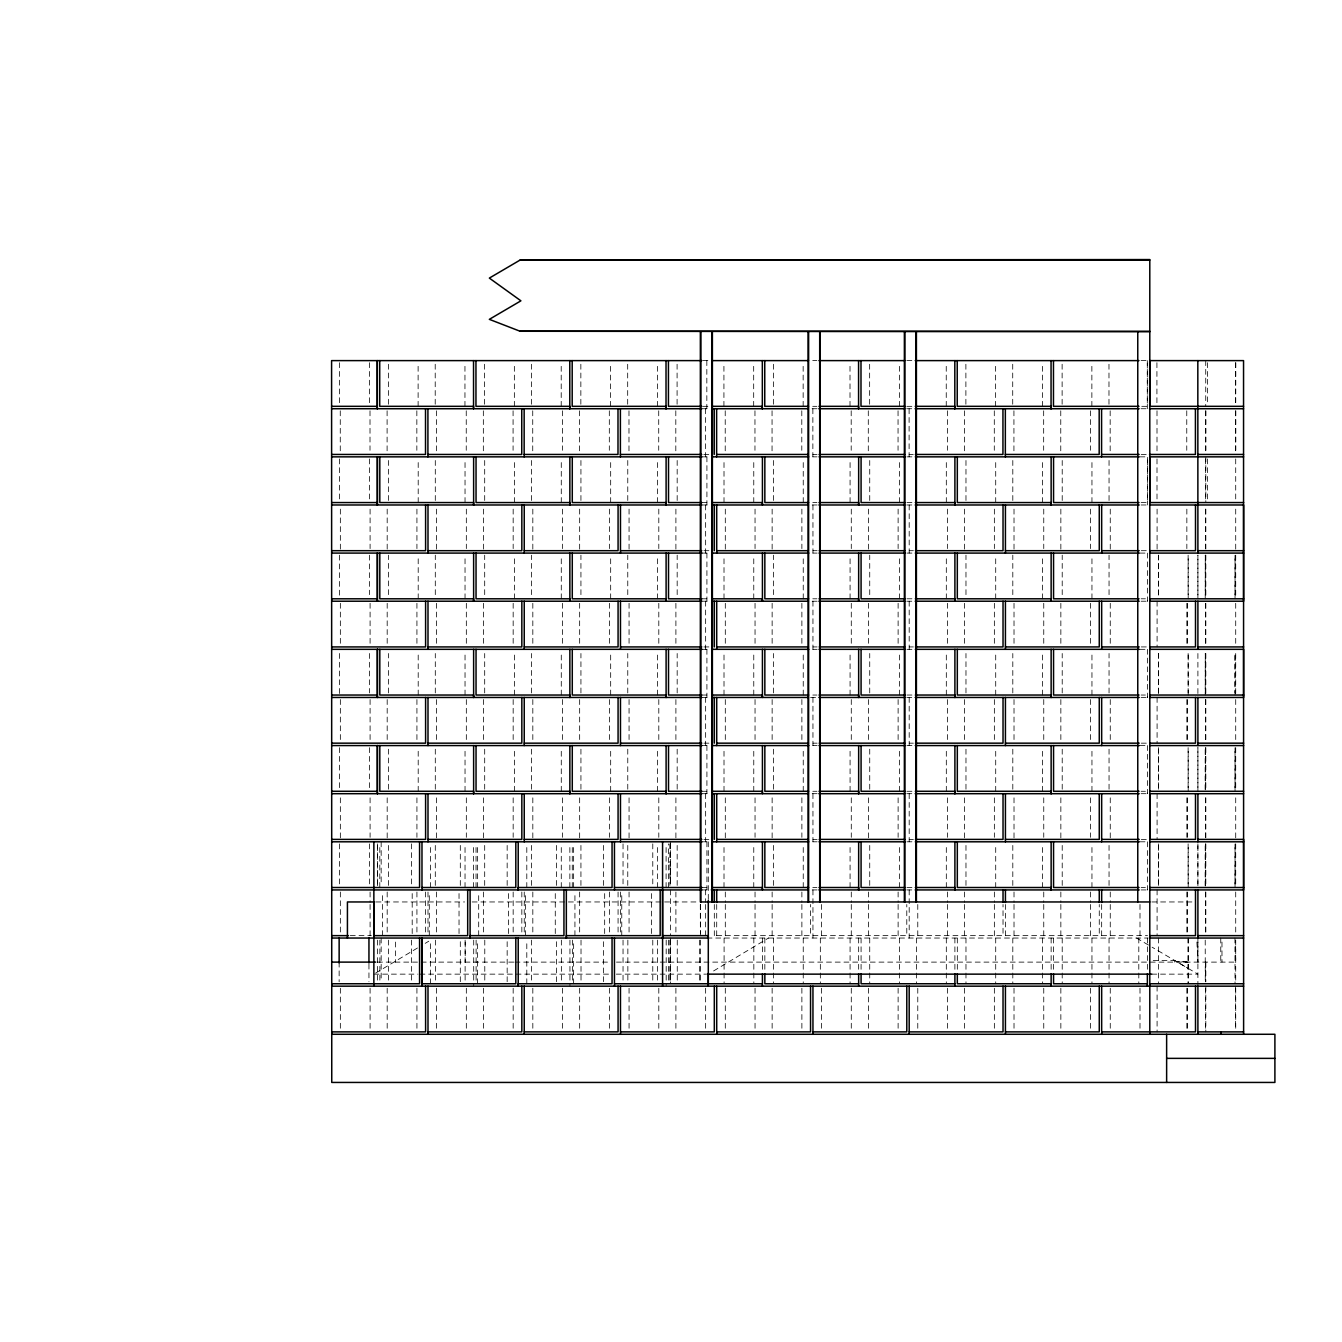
<?xml version="1.0" encoding="UTF-8"?>
<svg xmlns="http://www.w3.org/2000/svg" width="1342" height="1342" viewBox="0 0 1342 1342"><rect width="100%" height="100%" fill="white"/><g stroke="black" fill="none" stroke-linecap="round" stroke-linejoin="round"><path stroke-width="0.75" stroke-dasharray="5 3.75" d="M377.387 885.737L377.387 843.9M379.803 887.515L379.803 843.883M382.453 935.642L382.453 892.011M388.375 404.244L388.375 362.692M388.459 885.435L388.459 843.883M388.459 789.197L388.459 747.645M388.459 692.958L388.459 653.487M388.459 594.64L388.459 555.169M388.459 500.482L388.459 458.93M412.195 933.562L412.195 892.011M418.201 791.277L418.201 747.645M418.201 695.039L418.201 653.487M418.201 598.8L418.201 555.169M418.201 502.562L418.201 458.93M418.117 406.324L418.117 362.692M429.289 935.642L429.289 892.011M430.564 983.753L430.564 940.121M430.564 887.515L430.564 843.883M435.294 885.435L435.294 843.883M435.294 789.197L435.294 747.645M435.294 692.958L435.294 653.487M435.294 594.64L435.294 555.169M435.294 500.482L435.294 458.93M435.211 404.244L435.211 362.692M459.031 933.562L459.031 892.011M460.306 981.69L460.306 940.121M460.306 885.435L460.306 843.883M465.037 887.515L465.037 843.883M465.037 791.277L465.037 747.645M465.037 695.039L465.037 653.487M465.037 598.8L465.037 555.169M465.037 502.562L465.037 458.93M464.953 406.324L464.953 362.692M473.625 887.515L473.625 843.883M476.041 887.515L476.041 843.883M477.4 983.753L477.4 940.121M477.4 887.515L477.4 843.883M478.691 935.642L478.691 892.011M484.613 404.244L484.613 362.692M484.697 885.435L484.697 843.883M484.697 789.197L484.697 747.645M484.697 692.958L484.697 653.487M484.697 594.64L484.697 555.169M484.697 500.482L484.697 458.93M507.159 981.69L507.159 940.121M507.159 885.435L507.159 843.883M508.433 933.562L508.433 892.011M514.439 791.277L514.439 747.645M514.439 695.039L514.439 653.487M514.439 598.8L514.439 555.169M514.439 502.562L514.439 458.93M514.355 406.324L514.355 362.692M525.527 935.642L525.527 892.011M526.802 983.753L526.802 940.121M526.802 887.515L526.802 843.883M531.533 885.435L531.533 843.883M531.533 789.197L531.533 747.645M531.533 692.958L531.533 653.487M531.533 594.64L531.533 555.169M531.533 500.482L531.533 458.93M531.449 404.244L531.449 362.692M555.269 933.562L555.269 892.011M556.544 981.69L556.544 940.121M556.544 885.435L556.544 843.883M561.208 406.324L561.208 362.692M561.275 887.515L561.275 843.883M561.275 791.277L561.275 747.645M561.275 695.039L561.275 653.487M561.275 598.8L561.275 555.169M561.275 502.562L561.275 458.93M569.864 887.515L569.864 843.883M572.279 887.515L572.279 843.883M573.638 983.753L573.638 940.121M573.638 887.515L573.638 843.883M574.93 935.642L574.93 892.011M580.935 885.435L580.935 843.883M580.935 789.197L580.935 747.645M580.935 692.958L580.935 653.487M580.935 594.64L580.935 555.169M580.935 500.482L580.935 458.93M580.851 404.244L580.851 362.692M603.397 981.69L603.397 940.121M603.397 885.435L603.397 843.883M604.672 933.562L604.672 892.011M610.677 791.277L610.677 747.645M610.677 695.039L610.677 653.487M610.677 598.8L610.677 555.169M610.677 502.562L610.677 458.93M610.593 406.324L610.593 362.692M621.765 935.642L621.765 892.011M627.687 404.244L627.687 362.692M627.771 885.435L627.771 843.883M627.771 789.197L627.771 747.645M627.771 692.958L627.771 653.487M627.771 594.64L627.771 555.169M627.771 500.482L627.771 458.93M651.507 933.562L651.507 892.011M657.513 887.515L657.513 843.883M657.513 791.277L657.513 747.645M657.513 695.039L657.513 653.487M657.513 598.8L657.513 555.169M657.513 502.562L657.513 458.93M657.446 406.324L657.446 362.692M666.102 887.515L666.102 843.883M668.517 887.515L668.517 864.667M668.517 862.587L668.517 843.883M677.173 885.435L677.173 843.883M677.173 789.197L677.173 747.645M677.173 692.958L677.173 653.487M677.173 594.64L677.173 555.169M677.173 500.482L677.173 458.93M677.089 404.244L677.089 362.692M706.831 360.612L706.831 408.74M706.915 841.803L706.915 889.931M706.915 745.565L706.915 793.692M706.915 649.327L706.915 697.454M706.915 553.089L706.915 601.216M706.915 456.85L706.915 504.978M723.925 406.324L723.925 362.692M724.009 887.515L724.009 843.883M724.009 791.277L724.009 747.645M724.009 695.039L724.009 653.487M724.009 598.8L724.009 555.169M724.009 502.562L724.009 458.93M753.768 887.515L753.768 843.883M753.768 791.277L753.768 747.645M753.768 695.039L753.768 653.487M753.768 598.8L753.768 555.169M753.768 502.562L753.768 458.93M753.684 406.324L753.684 362.692M773.411 404.244L773.411 362.692M773.495 885.435L773.495 843.883M773.495 789.197L773.495 747.645M773.495 692.958L773.495 653.487M773.495 594.64L773.495 555.169M773.495 500.482L773.495 458.93M803.237 887.515L803.237 843.883M803.237 791.277L803.237 747.645M803.237 695.039L803.237 653.487M803.237 598.8L803.237 555.169M803.237 502.562L803.237 458.93M803.153 406.324L803.153 362.692M850.006 406.324L850.006 362.692M850.073 887.515L850.073 843.883M850.073 791.277L850.073 747.645M850.073 695.039L850.073 653.487M850.073 598.8L850.073 555.169M850.073 502.562L850.073 458.93M869.733 885.435L869.733 843.883M869.733 789.197L869.733 747.645M869.733 692.958L869.733 653.487M869.733 594.64L869.733 555.169M869.733 500.482L869.733 458.93M869.65 404.244L869.65 362.692M899.476 887.515L899.476 843.883M899.476 791.277L899.476 747.645M899.476 695.039L899.476 653.487M899.476 598.8L899.476 555.169M899.476 502.562L899.476 458.93M899.392 406.324L899.392 362.692M946.311 887.515L946.311 843.883M946.311 791.277L946.311 747.645M946.311 695.039L946.311 653.487M946.311 598.8L946.311 555.169M946.311 502.562L946.311 458.93M946.244 406.324L946.244 362.692M965.972 885.435L965.972 843.883M965.972 789.197L965.972 747.645M965.972 692.958L965.972 653.487M965.972 594.64L965.972 555.169M965.972 500.482L965.972 458.93M965.888 404.244L965.888 362.692M995.63 406.324L995.63 362.692M995.714 887.515L995.714 843.883M995.714 791.277L995.714 747.645M995.714 695.039L995.714 653.487M995.714 598.8L995.714 555.169M995.714 502.562L995.714 458.93M1012.724 404.244L1012.724 362.692M1012.807 885.435L1012.807 843.883M1012.807 789.197L1012.807 747.645M1012.807 692.958L1012.807 653.487M1012.807 594.64L1012.807 555.169M1012.807 500.482L1012.807 458.93M1042.566 887.515L1042.566 843.883M1042.566 791.277L1042.566 747.645M1042.566 695.039L1042.566 653.487M1042.566 598.8L1042.566 555.169M1042.566 502.562L1042.566 458.93M1042.482 406.324L1042.482 362.692M1062.21 885.435L1062.21 843.883M1062.21 789.197L1062.21 747.645M1062.21 692.958L1062.21 653.487M1062.21 594.64L1062.21 555.169M1062.21 500.482L1062.21 458.93M1062.126 404.244L1062.126 362.692M1091.952 887.515L1091.952 843.883M1091.952 791.277L1091.952 747.645M1091.952 695.039L1091.952 653.487M1091.952 598.8L1091.952 555.169M1091.952 502.562L1091.952 458.93M1091.868 406.324L1091.868 362.692M1109.046 885.435L1109.046 843.883M1109.046 789.197L1109.046 747.645M1109.046 692.958L1109.046 653.487M1109.046 594.64L1109.046 555.169M1109.046 500.482L1109.046 458.93M1108.978 404.244L1108.978 362.692M1147.376 841.803L1147.376 889.931L1147.376 887.515L1141.119 887.515M1147.376 745.565L1147.376 793.692L1147.376 791.277L1141.119 791.277M1147.376 649.327L1147.376 697.454L1147.376 695.039L1141.119 695.039M1147.376 553.089L1147.376 601.216L1147.376 598.8L1141.119 598.8M1141.052 360.612L1147.309 360.612L1147.309 406.324L1141.052 406.324M1158.448 885.435L1158.448 843.883M1158.448 789.197L1158.448 747.645M1158.448 692.958L1158.448 653.487M1158.448 594.64L1158.448 555.169M1188.19 887.515L1188.19 843.883M1188.19 791.277L1188.19 747.645M1188.19 695.039L1188.19 653.487M1188.19 598.8L1188.19 555.169M1197.903 885.737L1197.903 843.9M1197.903 787.418L1197.903 747.662L1197.903 791.277M1205.284 885.435L1205.284 843.883L1205.217 887.515M1205.284 789.197L1205.284 747.645L1205.217 791.277M1205.284 692.958L1205.284 653.487L1205.217 695.039M1205.284 594.64L1205.284 555.169L1205.217 598.8M1235.043 887.515L1235.043 843.883L1234.959 885.435M1235.043 791.277L1235.043 747.645L1234.959 789.197M1235.043 695.039L1235.043 653.487L1234.959 692.958M1235.043 598.8L1235.043 555.169L1234.959 594.64M375.659 973.067L418.117 947.603M425.196 943.359L428.735 941.228M713.592 970.954L768.446 938.041M702.872 360.612L710.136 360.612M812.715 360.612L816.875 360.612M906.856 360.612L915.21 360.612M702.872 406.324L710.136 406.324M812.715 406.324L816.875 406.324M906.856 406.324L915.21 406.324M701.933 408.74L710.203 408.74M812.111 408.74L817.043 408.74M906.706 408.74L915.194 408.74M1141.019 408.74L1147.46 408.74M703.795 454.452L710.052 454.452M812.866 454.452L817.043 454.452M909.104 454.452L913.281 454.452M1141.203 454.452L1147.46 454.452M701.883 456.85L710.354 456.85M812.799 456.85L817.06 456.85M906.94 456.85L913.298 456.85M1139.912 456.85L1148.064 456.85M701.883 502.562L710.22 502.562M812.799 502.562L816.959 502.562M906.94 502.562L913.197 502.562M1141.119 502.562L1147.376 502.562L1147.376 456.85L1147.376 504.978M702.017 504.978L710.287 504.978M812.195 504.978L817.127 504.978M906.789 504.978L915.278 504.978M1141.103 504.978L1147.544 504.978M703.879 550.69L710.136 550.69M812.95 550.69L817.127 550.69M909.188 550.69L913.365 550.69M1141.287 550.69L1147.544 550.69M701.883 553.089L710.438 553.089M812.799 553.089L817.144 553.089M906.94 553.089L913.382 553.089M1139.995 553.089L1148.148 553.089M701.883 598.8L710.22 598.8M812.799 598.8L816.959 598.8M906.94 598.8L913.197 598.8M702.017 601.216L710.287 601.216M812.195 601.216L817.127 601.216M906.789 601.216L915.278 601.216M1141.103 601.216L1147.544 601.216M703.879 646.928L710.136 646.928M812.95 646.928L817.127 646.928M909.188 646.928L913.365 646.928M1141.287 646.928L1147.544 646.928M701.883 649.327L710.438 649.327M812.799 649.327L817.144 649.327M906.94 649.327L913.382 649.327M1139.995 649.327L1148.148 649.327M701.883 695.039L710.22 695.039M812.799 695.039L816.959 695.039M906.94 695.039L913.197 695.039M702.017 697.454L710.287 697.454M810.551 697.454L817.127 697.454M906.789 697.454L915.278 697.454M1141.103 697.454L1147.544 697.454M703.879 743.166L710.136 743.166M812.95 743.166L817.127 743.166M909.188 743.166L913.365 743.166M1141.287 743.166L1147.544 743.166M701.883 745.565L710.438 745.565M812.799 745.565L817.144 745.565M906.94 745.565L913.382 745.565M1139.995 745.565L1148.148 745.565M701.883 791.277L710.22 791.277M812.799 791.277L816.959 791.277M906.94 791.277L913.197 791.277M702.017 793.692L710.287 793.692M812.195 793.692L817.127 793.692M906.789 793.692L915.278 793.692M1141.103 793.692L1147.544 793.692M703.879 839.404L710.136 839.404M812.95 839.404L817.127 839.404M909.188 839.404L913.365 839.404M1141.287 839.404L1147.544 839.404M701.883 841.803L710.438 841.803M812.799 841.803L817.144 841.803M906.94 841.803L913.382 841.803M1139.995 841.803L1148.148 841.803M701.883 887.515L710.22 887.515M812.799 887.515L816.959 887.515M906.94 887.515L913.197 887.515M702.017 889.931L714.313 889.931M812.195 889.931L817.127 889.931M906.789 889.931L915.278 889.931M1141.103 889.931L1147.544 889.931M375.995 901.958L464.567 901.958M472.132 901.958L698.863 901.958M1151.872 901.958L1193.675 901.958M350.262 935.642L371.382 935.642M716.712 935.642L810.551 935.642L810.551 904.474M812.95 935.642L906.789 935.642L906.789 904.474M909.188 935.642L1003.028 935.642L1003.028 904.474M1005.426 935.642L1099.266 935.642L1099.266 904.474M1101.665 935.642L1147.544 935.642M706.999 938.041L1148.148 938.041M1153.231 960.419L1174.602 960.436L1188.123 968.37M377.471 962.113L513.852 962.113M514.959 962.113L609.889 962.113M616.464 962.113L1235.714 962.113L1235.63 942.05M373.898 974.141L417.932 974.141M419.878 974.141L513.919 974.141M516.016 974.141L608.731 974.141M616.33 974.141L706.211 974.141M1151.788 974.141L1197.903 974.141L1152.124 947.2M1136.557 938.041L1151 946.546M1174.602 960.436L1174.703 962.113M1196.913 942.05L1197.903 962.113L1197.903 938.041L1197.903 986.169M1235.814 362.692L1235.73 404.244M1235.814 410.803L1235.814 450.291M1235.714 458.93L1235.714 502.562M1235.714 509.121L1235.714 550.69M1235.714 555.169L1235.714 598.8M1235.714 603.296L1235.714 646.928M1235.714 653.487L1235.714 695.039M1235.714 699.534L1235.714 743.166M1235.714 747.645L1235.714 791.277M1235.714 797.836L1235.714 839.404M1235.714 843.883L1235.714 887.515M1235.714 892.011L1235.714 935.642M1235.714 940.121L1235.714 983.753M1235.714 988.249L1235.714 1031.881M1235.63 362.692L1235.63 406.324M1235.63 410.803L1235.63 454.452M1235.63 986.169L1235.63 1029.8M1234.959 938.041L1235.043 983.753M1221.975 942.05L1221.975 962.113M1220.767 938.041L1220.767 962.113M1207.448 362.692L1207.448 377.236M1207.448 379.316L1207.448 404.244M1207.532 458.93L1207.532 500.482M1205.821 410.803L1205.821 450.291M1205.821 456.85L1205.821 502.562M1205.821 509.121L1205.821 550.69M1205.821 555.169L1205.821 598.8M1205.821 603.296L1205.821 646.928M1205.821 653.487L1205.821 695.039M1205.821 699.534L1205.821 743.166M1205.821 747.645L1205.821 791.277M1205.821 797.836L1205.821 839.404M1205.821 843.883L1205.821 887.515M1205.821 892.011L1205.821 935.642M1205.821 962.113L1205.821 981.79M1205.821 986.169L1205.821 1031.881M1205.737 360.612L1205.737 406.324M1205.737 410.803L1205.737 454.452M1205.636 458.93L1205.636 500.482M1205.636 509.121L1205.636 548.61M1205.636 555.169L1205.636 594.64M1205.636 603.296L1205.636 644.848M1205.636 653.487L1205.636 692.958M1205.636 699.534L1205.636 741.086M1205.636 747.645L1205.636 789.197M1205.636 797.836L1205.636 837.324M1205.636 843.883L1205.636 885.435M1205.636 892.011L1205.636 933.562M1205.636 962.113L1205.636 981.79M1205.636 988.249L1205.636 1029.8M1205.217 940.121L1205.284 983.753M1197.903 594.925L1197.903 555.185L1197.903 598.8M1197.903 653.487L1197.903 695.039M1197.903 843.883L1197.903 887.515M1188.19 938.041L1188.19 983.753M1188.123 555.169L1188.123 594.64M1188.123 653.487L1188.123 692.958M1188.123 747.645L1188.123 789.197M1188.123 843.883L1188.123 885.435M1188.123 938.041L1188.123 983.753M1187.435 603.296L1187.435 644.848M1187.435 699.534L1187.435 741.086M1187.435 797.836L1187.435 837.324M1187.435 892.011L1187.435 933.562M1187.435 988.249L1187.435 1029.8M1186.764 410.803L1186.764 450.291M1186.848 509.121L1186.848 548.61M1186.848 603.296L1186.848 644.848M1186.848 699.534L1186.848 741.086M1186.848 797.836L1186.848 837.324M1186.848 892.011L1186.848 933.562M1186.848 988.249L1186.848 1029.8M1158.381 555.169L1158.381 598.8M1158.381 653.487L1158.381 695.039M1158.381 747.645L1158.381 791.277M1158.381 843.883L1158.381 887.515M1158.381 938.041L1158.448 983.753M1157.089 509.121L1157.089 550.69M1157.089 601.216L1157.089 646.928M1157.089 697.454L1157.089 743.166M1157.089 793.692L1157.089 839.404M1157.089 889.931L1157.089 935.642M1157.089 986.169L1157.089 1031.881M1156.921 362.692L1156.921 404.244M1157.005 410.803L1157.005 454.452M1157.005 458.93L1157.005 500.482M1147.376 938.041L1147.376 972.128M1147.309 360.612L1147.309 408.74M1139.995 904.474L1139.995 938.041M1139.995 988.249L1139.995 1029.8M1138.804 938.041L1138.804 983.753M1110.169 410.803L1110.169 454.452M1110.253 509.121L1110.253 550.69M1110.253 603.296L1110.253 646.928M1110.253 699.534L1110.253 743.166M1110.253 797.836L1110.253 839.404M1110.253 892.011L1110.253 902.394M1110.253 904.474L1110.253 938.041M1110.253 988.249L1110.253 1031.881M1109.046 938.041L1109.046 983.753M1101.665 904.474L1101.665 938.041M1091.952 938.041L1091.952 983.753M1090.593 509.121L1090.593 548.61M1090.593 603.296L1090.593 644.848M1090.593 699.534L1090.593 741.086M1090.593 797.836L1090.593 837.324M1090.593 892.011L1090.593 902.394M1090.593 904.474L1090.593 938.041M1090.593 988.249L1090.593 1029.8M1090.526 410.803L1090.526 450.291M1062.21 938.041L1062.21 983.753M1060.767 410.803L1060.767 454.452M1060.851 509.121L1060.851 550.69M1060.851 603.296L1060.851 646.928M1060.851 699.534L1060.851 743.166M1060.851 797.836L1060.851 839.404M1060.851 892.011L1060.851 902.394M1060.851 904.474L1060.851 938.041M1060.851 988.249L1060.851 1031.881M1053.554 938.041L1053.554 971.943M1051.138 938.041L1051.138 972.128M1043.673 410.803L1043.673 450.291M1043.757 509.121L1043.757 548.61M1043.757 603.296L1043.757 644.848M1043.757 699.534L1043.757 741.086M1043.757 797.836L1043.757 837.324M1043.757 892.011L1043.757 902.394M1043.757 904.474L1043.757 938.041M1043.757 988.249L1043.757 1029.8M1042.566 938.041L1042.566 983.753M1014.015 509.121L1014.015 550.69M1014.015 603.296L1014.015 646.928M1014.015 699.534L1014.015 743.166M1014.015 797.836L1014.015 839.404M1014.015 892.011L1014.015 902.394M1014.015 904.474L1014.015 938.041M1014.015 988.249L1014.015 1031.881M1013.931 410.803L1013.931 454.452M1012.807 938.041L1012.807 983.753M1005.426 904.474L1005.426 938.041M995.714 938.041L995.714 983.753M994.288 410.803L994.288 450.291M994.355 509.121L994.355 548.61M994.355 603.296L994.355 644.848M994.355 699.534L994.355 741.086M994.355 797.836L994.355 837.324M994.355 892.011L994.355 902.394M994.355 904.474L994.355 938.041M994.355 988.249L994.355 1029.8M965.972 938.041L965.972 983.753M964.529 410.803L964.529 454.452M964.613 509.121L964.613 550.69M964.613 603.296L964.613 646.928M964.613 699.534L964.613 743.166M964.613 797.836L964.613 839.404M964.613 892.011L964.613 902.394M964.613 904.474L964.613 938.041M964.613 988.249L964.613 1031.881M957.316 938.041L957.316 971.943M954.9 938.041L954.9 972.128M947.435 410.803L947.435 450.291M947.519 509.121L947.519 548.61M947.519 603.296L947.519 644.848M947.519 699.534L947.519 741.086M947.519 797.836L947.519 837.324M947.519 892.011L947.519 902.394M947.519 904.474L947.519 938.041M947.519 988.249L947.519 1029.8M946.311 938.041L946.311 983.753M917.777 904.474L917.777 938.041M917.777 988.249L917.777 1031.881M916.569 938.041L916.569 983.753M909.104 408.74L909.104 456.85M909.188 504.978L909.188 553.089M909.188 601.216L909.188 649.327M909.188 697.454L909.188 745.565M909.188 793.692L909.188 841.803M909.188 889.931L909.188 938.041M899.476 938.041L899.476 983.753M898.05 410.803L898.05 450.291M898.117 509.121L898.117 548.61M898.117 603.296L898.117 644.848M898.117 699.534L898.117 741.086M898.117 797.836L898.117 837.324M898.117 892.011L898.117 902.394M898.117 904.474L898.117 938.041M898.117 988.249L898.117 1029.8M869.733 938.041L869.733 983.753M868.291 410.803L868.291 454.452M868.375 509.121L868.375 550.69M868.375 603.296L868.375 646.928M868.375 699.534L868.375 743.166M868.375 797.836L868.375 839.404M868.375 892.011L868.375 902.394M868.375 904.474L868.375 938.041M868.375 988.249L868.375 1031.881M861.078 938.041L861.078 971.943M858.662 938.041L858.662 972.128M851.281 509.121L851.281 548.61M851.281 603.296L851.281 644.848M851.281 699.534L851.281 741.086M851.281 797.836L851.281 837.324M851.281 892.011L851.281 902.394M851.281 904.474L851.281 938.041M851.281 988.249L851.281 1029.8M851.197 410.803L851.197 450.291M850.073 938.041L850.073 983.753M821.539 904.474L821.539 938.041M821.539 988.249L821.539 1031.881M820.331 938.041L820.331 983.753M812.95 504.978L812.95 553.089M812.95 601.216L812.95 649.327M812.95 697.454L812.95 745.565M812.95 793.692L812.95 841.803M812.95 889.931L812.95 938.041M812.866 408.74L812.866 456.85M803.237 938.041L803.237 983.753M801.795 410.803L801.795 450.291M801.879 509.121L801.879 548.61M801.879 603.296L801.879 644.848M801.879 699.534L801.879 741.086M801.879 797.836L801.879 837.324M801.879 892.011L801.879 902.394M801.879 904.474L801.879 938.041M801.879 988.249L801.879 1029.8M773.495 938.041L773.495 983.753M772.136 509.121L772.136 550.69M772.136 603.296L772.136 646.928M772.136 699.534L772.136 743.166M772.136 797.836L772.136 839.404M772.136 892.011L772.136 902.394M772.136 904.474L772.136 938.041M772.136 988.249L772.136 1031.881M772.053 410.803L772.053 454.452M764.839 938.041L764.839 971.943M762.424 938.041L762.424 972.128M754.959 410.803L754.959 450.291M755.043 509.121L755.043 548.61M755.043 603.296L755.043 644.848M755.043 699.534L755.043 741.086M755.043 797.836L755.043 837.324M755.043 892.011L755.043 902.394M755.043 904.474L755.043 938.041M755.043 988.249L755.043 1029.8M753.835 938.041L753.835 983.753M725.217 410.803L725.217 454.452M725.301 509.121L725.301 550.69M725.301 603.296L725.301 646.928M725.301 699.534L725.301 743.166M725.301 797.836L725.301 839.404M725.301 892.011L725.301 902.394M725.301 904.474L725.301 938.041M725.301 988.249L725.301 1031.881M724.093 938.041L724.093 983.753M716.712 904.474L716.712 938.041M714.313 904.474L714.313 935.642M708.291 841.803L708.291 899.945M705.64 504.978L705.64 553.089M705.64 601.216L705.64 649.327M705.64 697.454L705.64 745.565M705.64 793.692L705.64 841.803M705.64 889.931L705.64 902.394M705.64 904.474L705.64 935.642M705.64 988.249L705.64 1029.8M705.557 408.74L705.557 456.85M700.558 904.474L700.558 933.562M700.306 904.474L700.39 935.642M700.39 940.121L700.39 983.753M699.635 940.121L699.635 981.69M677.257 940.121L677.257 981.79M675.814 410.803L675.814 454.452M675.898 509.121L675.898 550.69M675.898 603.296L675.898 646.928M675.898 699.534L675.898 743.166M675.898 797.836L675.898 839.404M675.898 892.011L675.898 935.642M675.898 988.249L675.898 1031.881M670.48 841.803L670.48 885.435M670.48 889.931L670.48 935.642M670.48 938.041L670.48 983.753M670.312 843.883L670.312 885.435M670.312 940.121L670.312 981.69M669.893 843.883L669.893 862.587M669.893 864.667L669.893 885.435M669.893 940.121L669.893 983.753M668.601 940.121L668.601 983.753M666.186 940.121L666.186 986.169M658.721 410.803L658.721 450.291M658.805 509.121L658.805 548.61M658.805 603.296L658.805 644.848M658.805 699.534L658.805 741.086M658.805 797.836L658.805 837.324M658.805 988.249L658.805 1029.8M657.597 940.121L657.597 983.753M652.782 843.883L652.782 885.435M652.782 940.121L652.782 981.69M628.979 410.803L628.979 454.452M629.062 509.121L629.062 550.69M629.062 603.296L629.062 646.928M629.062 699.534L629.062 743.166M629.062 797.836L629.062 839.404M629.062 892.011L629.062 935.642M629.062 988.249L629.062 1031.881M627.855 940.121L627.855 981.79M623.04 843.883L623.04 887.515M623.04 940.121L623.04 983.753M620.474 892.011L620.474 933.562M618.075 892.011L618.075 933.562M609.402 509.121L609.402 548.61M609.402 603.296L609.402 644.848M609.402 699.534L609.402 741.086M609.402 797.836L609.402 837.324M609.402 892.011L609.402 933.562M609.402 988.249L609.402 1029.8M609.318 410.803L609.318 450.291M581.019 940.121L581.019 981.79M579.576 410.803L579.576 454.452M579.66 509.121L579.66 550.69M579.66 603.296L579.66 646.928M579.66 699.534L579.66 743.166M579.66 797.836L579.66 839.404M579.66 892.011L579.66 935.642M579.66 988.249L579.66 1031.881M572.363 940.121L572.363 983.753M569.947 940.121L569.947 986.169M562.483 410.803L562.483 450.291M562.566 509.121L562.566 548.61M562.566 603.296L562.566 644.848M562.566 699.534L562.566 741.086M562.566 797.836L562.566 837.324M562.566 988.249L562.566 1029.8M561.359 940.121L561.359 983.753M532.824 509.121L532.824 550.69M532.824 603.296L532.824 646.928M532.824 699.534L532.824 743.166M532.824 797.836L532.824 839.404M532.824 892.011L532.824 935.642M532.824 988.249L532.824 1031.881M532.74 410.803L532.74 454.452M531.617 940.121L531.617 981.79M524.236 892.011L524.236 933.562M521.837 892.011L521.837 933.562M513.08 410.803L513.08 450.291M513.164 509.121L513.164 548.61M513.164 603.296L513.164 644.848M513.164 699.534L513.164 741.086M513.164 797.836L513.164 837.324M513.164 892.011L513.164 933.562M513.164 988.249L513.164 1029.8M484.781 940.121L484.781 981.79M483.338 410.803L483.338 454.452M483.422 509.121L483.422 550.69M483.422 603.296L483.422 646.928M483.422 699.534L483.422 743.166M483.422 797.836L483.422 839.404M483.422 892.011L483.422 935.642M483.422 988.249L483.422 1031.881M476.108 940.121L476.108 983.753M473.709 940.121L473.709 986.169M466.244 410.803L466.244 450.291M466.328 509.121L466.328 548.61M466.328 603.296L466.328 644.848M466.328 699.534L466.328 741.086M466.328 797.836L466.328 837.324M466.328 988.249L466.328 1029.8M465.204 942.05L465.204 962.113M465.12 940.121L465.12 981.79M436.502 410.803L436.502 454.452M436.586 509.121L436.586 550.69M436.586 603.296L436.586 646.928M436.586 699.534L436.586 743.166M436.586 797.836L436.586 839.404M436.586 892.011L436.586 935.642M436.586 988.249L436.586 1031.881M435.378 940.121L435.378 981.79M427.997 892.011L427.997 933.562M425.599 892.011L425.599 933.562M416.842 410.803L416.842 450.291M416.926 509.121L416.926 548.61M416.926 603.296L416.926 644.848M416.926 699.534L416.926 741.086M416.926 797.836L416.926 837.324M416.926 892.011L416.926 933.562M416.926 988.249L416.926 1029.8M411.508 843.883L411.524 885.435M411.524 940.121L411.508 981.69M395.555 942.05L395.555 962.113M388.543 940.121L388.543 981.79M387.184 509.121L387.184 550.69M387.184 603.296L387.184 646.928M387.184 699.534L387.184 743.166M387.184 797.836L387.184 839.404M387.184 892.011L387.184 935.642M387.184 988.249L387.184 1031.881M387.1 410.803L387.1 454.452M381.162 841.803L381.162 885.435M381.162 938.041L381.162 981.69M379.87 940.121L379.87 983.753M377.387 843.883L377.387 887.515M377.471 940.121L377.471 982.159M370.09 509.121L370.09 548.61M370.09 603.296L370.09 644.848M370.09 699.534L370.09 741.086M370.09 797.836L370.09 837.324M370.09 892.011L370.09 902.394M370.09 904.474L370.09 935.642M370.09 988.249L370.09 1029.8M370.006 410.803L370.006 450.291M369.402 362.692L369.402 404.244M369.486 458.93L369.486 500.482M369.486 555.169L369.486 594.64M369.486 653.487L369.486 692.958M369.486 747.645L369.486 789.197M369.486 843.883L369.486 885.435M368.949 964.076L368.949 981.79M340.264 410.803L340.264 454.452M340.348 509.121L340.348 550.69M340.348 603.296L340.348 646.928M340.348 699.534L340.348 743.166M340.348 797.836L340.348 839.404M340.348 892.011L340.348 935.642M340.348 988.249L340.348 1031.881M339.509 362.692L339.509 406.324M339.576 458.93L339.576 502.562M339.576 555.169L339.576 598.8M339.576 653.487L339.576 695.039M339.576 747.645L339.576 791.277M339.576 843.883L339.576 887.515M339.14 962.113L339.14 981.79M1188.123 962.113L1176.313 961.442L1188.123 962.113"/><path stroke-width="1.5" d="M373.864 938.041L373.864 841.803M379.719 360.612L379.719 406.324L473.541 406.324L473.541 408.74L473.541 360.612M379.803 745.565L379.803 791.277L473.625 791.277L473.625 793.692L473.625 745.565M379.803 649.327L379.803 695.039L473.625 695.039L473.625 697.454L473.625 649.327M379.803 553.089L379.803 598.8L473.625 598.8L473.625 601.216L473.625 553.089M379.803 456.85L379.803 502.562L473.625 502.562L473.625 504.978L473.625 456.85M467.687 889.931L467.687 935.642L373.864 935.642M470.103 889.931L470.103 938.041L470.103 935.642L563.942 935.642L563.942 889.931M476.041 745.565L476.041 791.277L569.864 791.277L569.864 793.692L569.864 745.565M476.041 649.327L476.041 695.039L569.864 695.039L569.864 697.454L569.864 649.327M476.041 553.089L476.041 598.8L569.864 598.8L569.864 601.216L569.864 553.089M476.041 456.85L476.041 502.562L569.864 502.562L569.864 504.978L569.864 456.85M475.957 360.612L475.957 406.324L569.78 406.324L569.78 408.74L569.78 360.612M515.814 938.041L515.814 983.753L421.975 983.753L421.975 938.041L421.975 986.169M515.814 841.803L515.814 887.515L421.975 887.515M518.213 938.041L518.213 986.169L518.213 983.753L612.053 983.753L612.053 938.041M518.213 841.803L518.213 889.931L518.213 887.515L612.053 887.515L612.053 841.803M566.341 889.931L566.341 938.041L566.341 935.642L660.18 935.642L660.18 889.931M572.279 745.565L572.279 791.277L666.102 791.277L666.102 793.692L666.102 745.565M572.279 649.327L572.279 695.039L666.102 695.039L666.102 697.454L666.102 649.327M572.279 553.089L572.279 598.8L666.102 598.8L666.102 601.216L666.102 553.089M572.279 456.85L572.279 502.562L666.102 502.562L666.102 504.978L666.102 456.85M572.195 360.612L572.195 406.324L666.018 406.324L666.018 408.74L666.018 360.612M662.579 938.041L662.579 889.931M668.517 745.565L668.517 791.277L701.883 791.277M668.517 649.327L668.517 695.039L701.883 695.039M668.517 553.089L668.517 598.8L701.883 598.8M668.517 456.85L668.517 502.562L701.883 502.562M668.433 360.612L668.433 406.324L701.799 406.324M708.291 983.753L708.291 973.369M762.424 841.803L762.424 889.931L762.34 887.515L712.3 887.515M762.424 745.565L762.424 793.692L762.34 791.277L712.3 791.277M762.424 649.327L762.424 697.454L762.34 695.039L712.3 695.039M762.424 553.089L762.424 601.216L762.34 598.8L712.3 598.8M762.424 456.85L762.424 504.978L762.34 502.562L712.3 502.562M762.34 408.74L762.34 360.612M764.755 360.612L764.755 406.324L808.538 406.324M764.839 841.803L764.839 887.515L808.622 887.515M764.839 745.565L764.839 791.277L808.622 791.277M764.839 649.327L764.839 695.039L808.622 695.039M764.839 553.089L764.839 598.8L808.622 598.8M764.839 456.85L764.839 502.562L808.622 502.562M858.662 841.803L858.662 889.931L858.662 887.515L819.039 887.515M858.662 745.565L858.662 793.692L858.662 791.277L819.039 791.277M858.662 649.327L858.662 697.454L858.662 695.039L819.039 695.039M858.662 553.089L858.662 601.216L858.662 598.8L819.039 598.8M858.662 456.85L858.662 504.978L858.662 502.562L819.039 502.562M858.578 360.612L858.578 408.74L858.578 406.324L818.972 406.324M861.078 841.803L861.078 887.515L904.86 887.515M861.078 745.565L861.078 791.277L904.86 791.277M861.078 649.327L861.078 695.039L904.86 695.039M861.078 553.089L861.078 598.8L904.86 598.8M861.078 456.85L861.078 502.562L904.86 502.562M860.994 360.612L860.994 406.324L904.776 406.324M954.816 360.612L954.816 408.74L954.816 406.324L915.21 406.324M954.9 841.803L954.9 889.931L954.9 887.515L915.294 887.515M954.9 745.565L954.9 793.692L954.9 791.277L915.294 791.277M954.9 649.327L954.9 697.454L954.9 695.039L915.294 695.039M954.9 553.089L954.9 601.216L954.9 598.8L915.294 598.8M954.9 456.85L954.9 504.978L954.9 502.562L915.294 502.562M957.316 841.803L957.316 887.515L1051.138 887.515L1051.138 889.931L1051.138 841.803M957.316 745.565L957.316 791.277L1051.138 791.277L1051.138 793.692L1051.138 745.565M957.316 649.327L957.316 695.039L1051.138 695.039L1051.138 697.454L1051.138 649.327M957.316 553.089L957.316 598.8L1051.138 598.8L1051.138 601.216L1051.138 553.089M957.316 456.85L957.316 502.562L1051.138 502.562L1051.138 504.978L1051.138 456.85M957.232 360.612L957.232 406.324L1051.054 406.324L1051.054 408.74L1051.054 360.612M1053.554 841.803L1053.554 887.515L1139.039 887.515M1053.554 745.565L1053.554 791.277L1139.039 791.277M1053.554 649.327L1053.554 695.039L1139.039 695.039M1053.554 553.089L1053.554 598.8L1139.039 598.8M1053.554 456.85L1053.554 502.562L1139.039 502.562M1053.47 360.612L1053.47 406.324L1138.955 406.324M1149.792 986.169L1149.792 983.753L1243.615 983.753M1149.792 260.046L520.109 260.046L489.344 278.096L520.914 300.826L489.344 319.346L520.109 331.256L1149.792 331.256M1149.792 331.742L520.109 331.256M701.799 360.612L331.591 360.612L331.759 1082.44L1274.9 1082.44L1274.9 1034.279L331.759 1034.279M712.216 360.612L808.538 360.612M818.972 360.612L904.776 360.612M915.21 360.612L1138.955 360.612M331.591 406.324L377.303 406.324M712.216 406.324L762.256 406.324L762.256 408.74M1243.548 406.324L1149.708 406.324L1149.708 360.612L1243.548 360.612L1243.615 1034.279M331.591 408.74L701.715 408.74M712.048 408.74L808.387 408.74M818.838 408.74L904.625 408.74M915.076 408.74L1139.123 408.74M1149.54 408.74L1243.548 408.74M331.675 454.452L425.515 454.452L425.515 408.74M427.913 454.452L521.753 454.452L521.753 408.74M524.152 454.452L617.991 454.452L617.991 408.74M620.39 454.452L701.715 454.452M716.628 454.452L808.387 454.452M819.123 454.452L904.625 454.452M915.361 454.452L1002.944 454.452L1002.944 408.74M1005.343 454.452L1099.182 454.452L1099.182 408.74M1101.581 454.452L1139.123 454.452M1149.54 454.452L1195.42 454.452L1195.42 408.74M1197.819 454.452L1243.548 454.452M331.675 456.85L701.983 456.85M712.3 456.85L808.689 456.85M819.039 456.85L904.927 456.85M915.294 456.85L1139.241 456.85M1243.615 456.85L1149.708 456.85L1149.792 502.562L1243.615 502.562M331.675 502.562L377.387 502.562M331.675 504.978L701.799 504.978M712.132 504.978L808.454 504.978M818.922 504.978L904.693 504.978M915.16 504.978L1139.207 504.978M1149.624 504.978L1243.615 504.978L1243.615 601.216L1149.792 601.216L1149.792 598.8L1243.615 598.8M331.759 550.69L425.599 550.69L425.599 504.978M427.997 550.69L521.837 550.69L521.837 504.978M524.236 550.69L618.075 550.69L618.075 504.978M620.474 550.69L701.799 550.69M716.712 550.69L808.454 550.69M819.207 550.69L904.693 550.69M915.445 550.69L1003.028 550.69L1003.028 504.978M1005.426 550.69L1099.266 550.69L1099.266 504.978M1101.665 550.69L1139.207 550.69M1149.624 550.69L1195.504 550.69L1195.504 504.978M1197.903 550.69L1243.615 550.69M331.675 553.089L702.067 553.089M712.3 553.089L808.773 553.089M819.039 553.089L905.011 553.089M915.294 553.089L1139.324 553.089M1149.792 553.089L1243.615 553.089M331.675 598.8L377.387 598.8M331.675 601.216L701.799 601.216M712.132 601.216L808.454 601.216M818.922 601.216L904.693 601.216M915.16 601.216L1139.207 601.216M331.759 646.928L425.599 646.928L425.599 601.216M427.997 646.928L521.837 646.928L521.837 601.216M524.236 646.928L618.075 646.928L618.075 601.216M620.474 646.928L701.799 646.928M716.712 646.928L808.454 646.928M819.207 646.928L904.693 646.928M915.445 646.928L1003.028 646.928L1003.028 601.216M1005.426 646.928L1099.266 646.928L1099.266 601.216M1101.665 646.928L1139.207 646.928M1149.792 646.928L1195.504 646.928L1195.504 601.216M1197.903 646.928L1243.615 646.928M331.675 649.327L702.067 649.327M712.3 649.327L808.773 649.327M819.039 649.327L905.011 649.327M915.294 649.327L1139.324 649.327M1149.792 649.327L1243.615 649.327L1243.615 697.454L1149.792 697.454L1149.792 695.039L1243.615 695.039M331.675 695.039L377.387 695.039M331.675 697.454L701.799 697.454M712.132 697.454L808.454 697.454M818.922 697.454L904.693 697.454M915.16 697.454L1139.207 697.454M331.759 743.166L425.599 743.166L425.599 697.454M427.997 743.166L521.837 743.166L521.837 697.454M524.236 743.166L618.075 743.166L618.075 697.454M620.474 743.166L701.799 743.166M716.712 743.166L808.454 743.166M819.207 743.166L904.693 743.166M915.445 743.166L1003.028 743.166L1003.028 697.454M1005.426 743.166L1099.266 743.166L1099.266 697.454M1101.665 743.166L1139.207 743.166M1149.792 743.166L1195.504 743.166L1195.504 697.454M1197.903 743.166L1243.615 743.166M331.675 745.565L702.067 745.565M712.3 745.565L808.773 745.565M819.039 745.565L905.011 745.565M915.294 745.565L1139.324 745.565M1149.792 745.565L1243.615 745.565M331.675 791.277L377.387 791.277M1149.792 791.277L1243.615 791.277M331.675 793.692L701.799 793.692M712.132 793.692L808.454 793.692M818.922 793.692L904.693 793.692M915.16 793.692L1139.207 793.692M1243.615 793.692L1149.792 793.692L1149.792 839.404L1195.504 839.404L1195.504 793.692M331.759 839.404L425.599 839.404L425.599 793.692M427.997 839.404L521.837 839.404L521.837 793.692M524.236 839.404L618.075 839.404L618.075 793.692M620.474 839.404L701.799 839.404M716.712 839.404L808.454 839.404M819.207 839.404L904.693 839.404M915.445 839.404L1003.028 839.404L1003.028 793.692M1005.426 839.404L1099.266 839.404L1099.266 793.692M1101.665 839.404L1139.207 839.404M1197.903 839.404L1243.615 839.404L1243.615 889.931L1149.792 889.931M331.675 841.803L702.067 841.803M712.3 841.803L808.773 841.803M819.039 841.803L905.011 841.803M915.294 841.803L1139.324 841.803M1149.792 841.803L1243.615 841.803M331.675 887.515L419.576 887.515L419.576 841.803M614.451 887.515L702.067 887.515M1149.792 887.515L1243.615 887.515M331.675 889.931L702.067 889.931M712.132 889.931L808.454 889.931M818.922 889.931L904.693 889.931M915.16 889.931L1139.207 889.931M374.619 901.958L347.427 901.958L347.427 938.041M1149.792 901.958L700.356 901.958L700.356 331.742M331.759 935.642L348.434 935.642M662.579 935.642L708.291 935.642L708.291 938.041L331.759 938.041M1149.792 935.642L1195.504 935.642L1195.504 889.931M1197.903 935.642L1243.615 935.642M1149.792 938.041L1243.615 938.041M331.759 962.113L375.76 962.113M707.284 974.141L1151.788 974.141M331.759 983.753L419.576 983.753L419.576 938.041M614.451 983.753L762.424 983.753M858.662 983.753L764.839 983.753L764.839 973.923M954.9 983.753L861.078 983.753L861.078 973.923M1051.138 983.753L957.316 983.753L957.316 973.923M1147.376 983.753L1053.554 983.753L1053.554 973.923M331.759 986.169L1243.615 986.169M331.759 1031.881L425.599 1031.881L425.599 986.169M427.997 1031.881L521.837 1031.881L521.837 986.169M524.236 1031.881L618.075 1031.881L618.075 986.169M620.474 1031.881L714.313 1031.881L714.313 986.169M716.712 1031.881L810.551 1031.881L810.551 986.169M812.95 1031.881L906.789 1031.881L906.789 986.169M909.188 1031.881L1003.028 1031.881L1003.028 986.169M1005.426 1031.881L1099.266 1031.881L1099.266 986.169M1101.665 1031.881L1195.504 1031.881L1195.504 986.169M1197.903 1031.881L1243.615 1031.881M1166.634 1058.368L1274.9 1058.368M1220.767 1031.881L1220.767 1034.279M1197.819 360.612L1197.903 553.089M1197.903 601.216L1197.903 649.327M1197.903 697.454L1197.903 745.565M1197.903 793.692L1197.903 841.803M1197.903 889.931L1197.903 938.041M1197.903 986.169L1197.903 1034.279M1166.634 1034.279L1166.634 1082.44M1149.792 1034.279L1149.792 259.56L520.109 260.046M1147.376 973.923L1147.376 986.169M1137.764 331.742L1137.764 901.958M1101.581 408.74L1101.581 456.85M1101.665 504.978L1101.665 553.089M1101.665 601.216L1101.665 649.327M1101.665 697.454L1101.665 745.565M1101.665 793.692L1101.665 841.803M1101.665 889.931L1101.665 902.478M1101.665 986.169L1101.665 1034.279M1099.266 889.931L1099.266 902.394M1051.138 973.923L1051.138 986.169M1005.343 408.74L1005.343 456.85M1005.426 504.978L1005.426 553.089M1005.426 601.216L1005.426 649.327M1005.426 697.454L1005.426 745.565M1005.426 793.692L1005.426 841.803M1005.426 889.931L1005.426 902.478M1005.426 986.169L1005.426 1034.279M1003.028 889.931L1003.028 902.394M954.9 973.923L954.9 986.169M916.401 331.742L916.401 901.958M915.932 331.742L915.932 901.958M909.188 986.169L909.188 1034.279M904.86 331.742L904.86 901.958M904.374 331.742L904.374 901.958M858.662 973.923L858.662 986.169M820.163 331.742L820.163 901.958M819.694 331.742L819.694 901.958M812.95 986.169L812.95 1034.279M808.622 331.742L808.622 901.958M808.136 331.742L808.136 901.958M762.424 973.923L762.424 986.169M716.628 408.74L716.628 456.85M716.712 504.978L716.712 553.089M716.712 601.216L716.712 649.327M716.712 697.454L716.712 745.565M716.712 793.692L716.712 841.803M716.712 889.931L716.712 902.478M716.712 986.169L716.712 1034.279M714.313 504.978L714.313 550.69M714.313 601.216L714.313 646.928M714.313 697.454L714.313 743.166M714.313 793.692L714.313 839.404M714.313 889.931L714.313 902.394M714.229 408.74L714.229 454.452M712.384 331.742L712.384 901.958M711.897 331.742L711.897 901.958M708.291 900.314L708.291 986.169M700.843 331.742L700.843 901.958M662.579 841.803L662.579 986.169M620.39 408.74L620.39 456.85M620.474 504.978L620.474 553.089M620.474 601.216L620.474 649.327M620.474 697.454L620.474 745.565M620.474 793.692L620.474 841.803M620.474 986.169L620.474 1034.279M614.451 841.803L614.451 889.931M614.451 938.041L614.451 986.169M524.152 408.74L524.152 456.85M524.236 504.978L524.236 553.089M524.236 601.216L524.236 649.327M524.236 697.454L524.236 745.565M524.236 793.692L524.236 841.803M524.236 986.169L524.236 1034.279M427.997 504.978L427.997 553.089M427.997 601.216L427.997 649.327M427.997 697.454L427.997 745.565M427.997 793.692L427.997 841.803M427.997 986.169L427.997 1034.279M427.913 408.74L427.913 456.85M421.975 841.803L421.975 889.931M373.898 901.958L373.864 986.169M368.949 938.041L368.949 962.986M339.14 938.041L339.14 962.986M377.387 745.565L377.387 793.692L377.387 745.565M377.387 649.327L377.387 697.454L377.387 649.327M377.387 553.089L377.387 601.216L377.387 553.089M377.387 456.85L377.387 504.978L377.387 456.85M377.303 360.612L377.303 408.74L377.303 360.612"/></g></svg>
